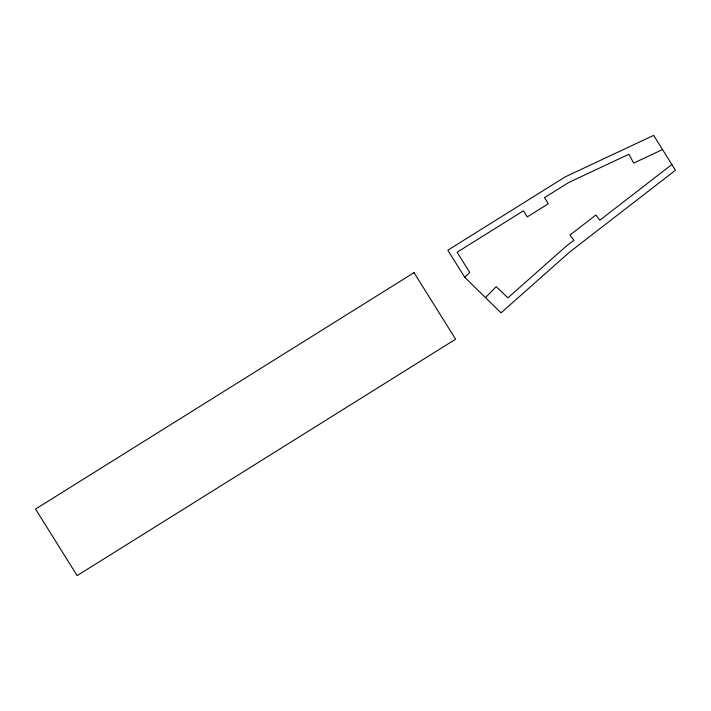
<?xml version="1.0" encoding="UTF-8"?>
<svg xmlns="http://www.w3.org/2000/svg" width="711" height="711" viewBox="0 0 711 711"><rect width="100%" height="100%" fill="white"/><g stroke="black" fill="none" stroke-linecap="round" stroke-linejoin="round"><path stroke-width="1.07" d="M464.798 277.37L447.832 250.21L565.352 176.799L653.658 135.374L675.45 170.249L569.564 252.129L501.042 312.858L464.798 277.37L469.687 272.375L457.102 252.236L523.456 210.785L527.269 216.891L548.297 203.764L544.475 197.649L568.862 182.416L628.933 154.234L633.679 163.112L662.528 149.568M485.471 297.607L496.207 286.649L507.93 297.847L565.974 246.397L573.919 240.256L569.929 235.092L595.862 215.033L599.853 220.197L671.868 164.517M414.033 272.642L35.55 509.067L77.126 575.626L455.618 339.2L414.033 272.642"/></g></svg>
